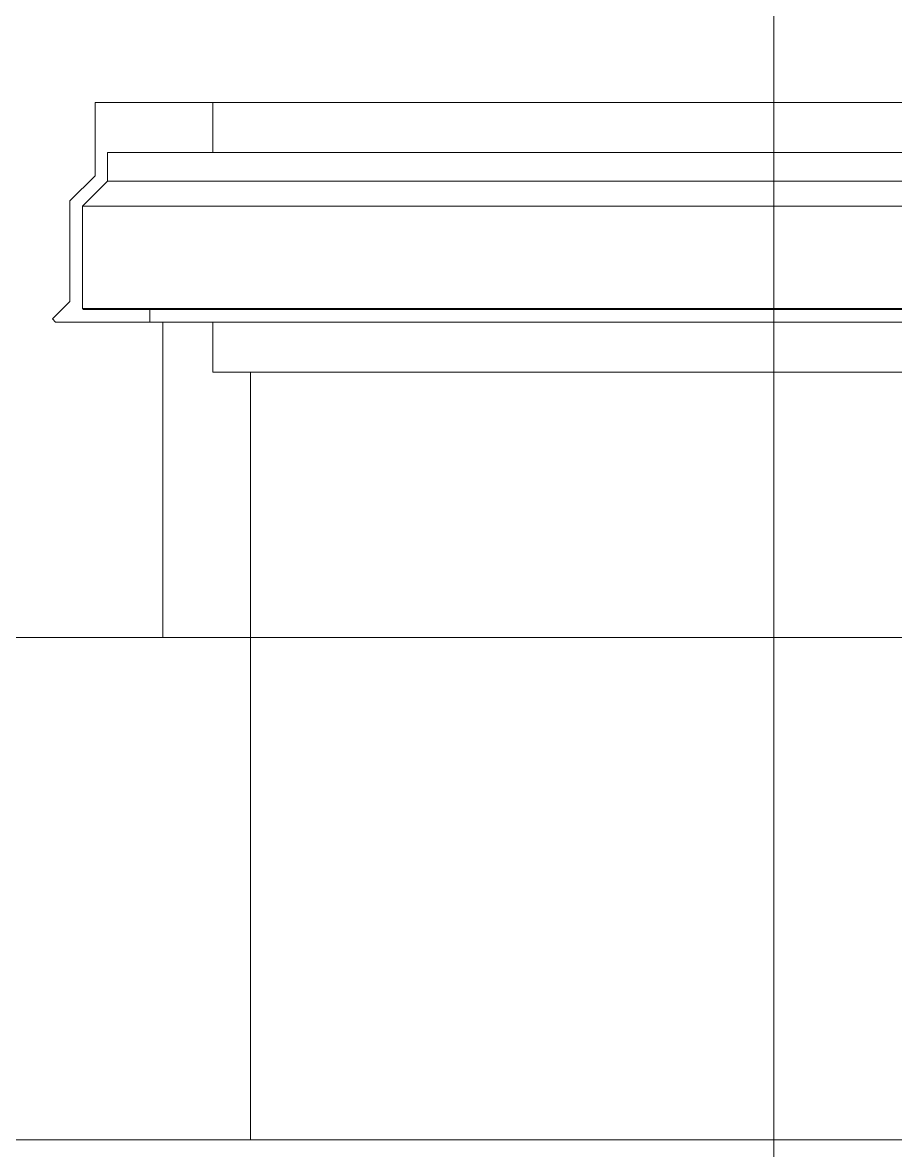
# Model space of a CAD drawing. Header units: inches. Extents: x 21386 to 98862, y -290 to 853.
# Drawn here: x 25991.85 to 26009.24, y 169.79 to 192.25 of the extents above; entities that cross this region are included whole.
import ezdxf

# ---------------------------------------------------------------- set-up
doc = ezdxf.new("R2010")
doc.units = ezdxf.units.IN
doc.header["$MEASUREMENT"] = 0
for name, color, linetype, lineweight in [('A-GLAZ', 151, 'Continuous', 13), ('A-ROOF', 132, 'Continuous', 13), ('A-ROOF-PATT', 132, 'Continuous', 13), ('G-ANNO-SYMB', 111, 'Continuous', 9), ('S-BEAM', 12, 'Continuous', 13)]:
    doc.layers.add(name, color=color, linetype=linetype, lineweight=lineweight)

# ---------------------------------------------------------------- blocks, each defined once
blk = doc.blocks.new('W-Wide Flange - W12X22-1624375-Building Section - East_West looking North')
at = {"layer": 'S-BEAM', "color": 8, "lineweight": 9}
blk.add_line((26040.89, 170), (25996.39, 170), dxfattribs=at)
blk = doc.blocks.new('RoofHatch_RHSR-FB_1_10228_SafetyRailSource - RoofHatch_RHSR-FB_1_10228_SafetyRailSource-1630512-Building Section - East_West looking North')
at = {"layer": 'A-GLAZ', "color": 7}
for p, q in [((25995.64, 190.66), (25993.293, 190.66)), ((25993.293, 190.66), (25993.293, 189.197)), ((25995.64, 189.66), (25995.64, 190.66)), ((25993.543, 189.094), (25993.543, 189.66)), ((25993.543, 189.66), (25995.64, 189.66)), ((25993.293, 189.197), (25992.793, 188.697)), ((25993.043, 188.594), (25993.543, 189.094)), ((25992.793, 186.697), (25992.793, 188.697)), ((25993.043, 186.558), (25993.043, 188.594)), ((25992.793, 186.697), (25992.444, 186.349)), ((25993.065, 186.535), (25993.043, 186.558)), ((25994.387, 186.535), (25993.065, 186.535)), ((25994.387, 186.285), (25994.387, 186.535)), ((25992.444, 186.349), (25992.508, 186.285)), ((25992.508, 186.285), (25994.387, 186.285)), ((25994.64, 180), (25994.64, 186.285)), ((25994.64, 186.285), (25995.64, 186.285)), ((25995.64, 186.285), (25995.64, 185.285)), ((25995.64, 185.285), (25996.39, 185.285)), ((25996.39, 185.285), (25996.39, 180)), ((25994.64, 180), (25996.39, 180))]:
    blk.add_line(p, q, dxfattribs=at)
at = {"layer": 'A-GLAZ', "color": 8, "lineweight": 9}
for p, q in [((26041.64, 190.66), (25995.64, 190.66)), ((26041.64, 189.66), (25995.64, 189.66)), ((26043.738, 189.094), (25993.543, 189.094)), ((26044.238, 188.594), (25993.043, 188.594)), ((26044.238, 186.558), (25993.043, 186.558)), ((25993.043, 186.558), (25993.065, 186.535)), ((26042.893, 186.535), (25994.387, 186.535)), ((25994.64, 186.285), (25994.387, 186.285)), ((25995.64, 186.285), (26041.64, 186.285)), ((25996.39, 185.285), (26040.89, 185.285)), ((25996.39, 180), (26040.89, 180))]:
    blk.add_line(p, q, dxfattribs=at)

msp = doc.modelspace()

# ---------------------------------------------------------------- hatches: boundary and pattern name
at = {"layer": 'A-ROOF-PATT', "lineweight": 9}
h = msp.add_hatch(dxfattribs=at)
h.set_pattern_fill('FP_15', color=8, style=0, pattern_type=2)
h.set_pattern_definition([(50, (22097.104, 100.19), (55.0854, -4.81984), [5.76, -63.36]), (355, (22097.104, 100.19), (-10.6557, 57.7685), [4.608, -50.688]), (100.451, (22101.695, 99.787), (44.4295, 52.94866), [4.895, -53.848]), (46.184, (22097.104, 115.55), (81.9644, -12.7121), [8.64, -95.04]), (96.636, (22103.935, 114.49), (71.7815, 74.8124), [7.343, -80.772]), (351.184, (22097.1, 115.55), (71.782, 74.8124), [6.912, -76.032]), (21, (22104.784, 111.71), (45.84207, -30.92146), [5.76, -63.36]), (326, (22104.784, 111.71), (18.6871, 55.6915), [4.608, -50.688]), (71.451, (22108.605, 109.13), (64.5289, 24.7701), [4.895, -53.848]), (37.5, (22097.104, 100.189), (0.93389, 25.56682), [2.534, -47.539, 2.534, -48.922, -50.88]), (37.5, (22097.104, 100.189), (0.93389, 25.56682), [-101.53, 2.534, -48.346]), (7.5, (22097.104, 100.19), (20.20404, 30.2913), [2.534, -26.803, 2.534, -46.387, -19.392]), (7.5, (22097.104, 100.19), (20.20404, 30.2913), [-78.259, 2.534, -16.858]), (327.5, (22079.978, 100.19), (40.99778, -1.7324), [2.534, -16.666, 2.534, -57.37, -79.488]), (327.5, (22079.978, 100.19), (40.99778, -1.7324), [-79.104, 2.534, -76.954]), (317.5, (22072.298, 100.19), (44.78888, 7.68784), [2.534, -22.426, 2.534, -37.248, -56.448]), (317.5, (22072.298, 100.19), (44.78888, 7.68784), [-64.742, 2.534, -53.914])])
h.paths.add_polyline_path([(26206.065, 170), (26271.39, 170), (26271.39, 180), (26040.89, 180), (26040.89, 170), (26188.518, 170)], flags=0)
h.paths.add_polyline_path([(25996.39, 170), (25996.39, 180), (25980.89, 180), (25980.89, 170)], flags=0)

# ---------------------------------------------------------------- linework, layer by layer
at = {"layer": 'A-ROOF', "color": 7}
for p, q in [((25980.89, 180), (25996.39, 180)), ((25996.39, 170), (25996.39, 180)), ((25983.328, 170), (25996.39, 170))]:
    msp.add_line(p, q, dxfattribs=at)
at = {"layer": 'G-ANNO-SYMB'}
msp.add_line((26006.817, 545.157), (26006.817, -79.661), dxfattribs=at)

# ---------------------------------------------------------------- block references
at = {"layer": 'A-GLAZ', "color": 71, "lineweight": 9}
msp.add_blockref('RoofHatch_RHSR-FB_1_10228_SafetyRailSource - RoofHatch_RHSR-FB_1_10228_SafetyRailSource-1630512-Building Section - East_West looking North', (0, 0), dxfattribs=at)
at = {"layer": 'S-BEAM', "color": 8, "lineweight": 9}
msp.add_blockref('W-Wide Flange - W12X22-1624375-Building Section - East_West looking North', (0, 0), dxfattribs=at)

doc.saveas('drawing.dxf')
